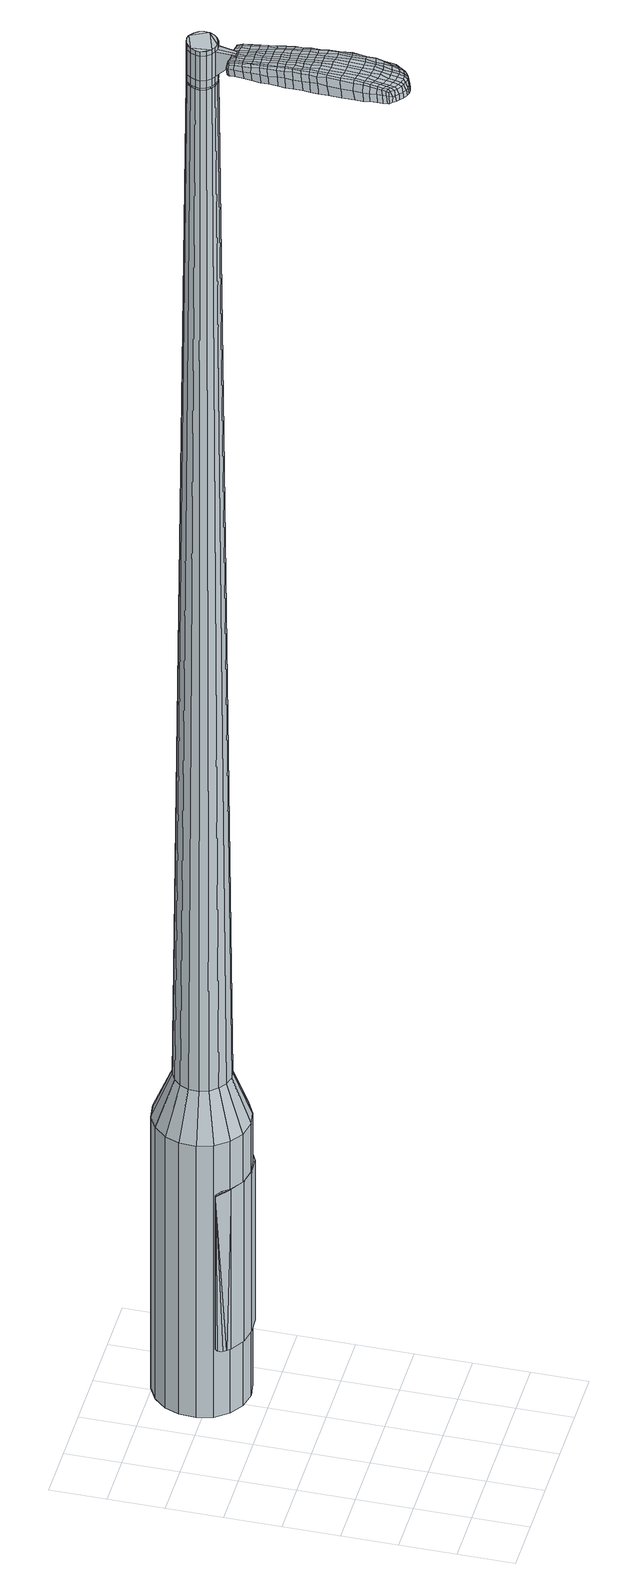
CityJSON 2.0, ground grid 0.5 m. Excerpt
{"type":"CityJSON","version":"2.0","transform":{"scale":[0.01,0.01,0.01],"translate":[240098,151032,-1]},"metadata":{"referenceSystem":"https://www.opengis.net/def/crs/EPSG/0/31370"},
"CityObjects":{
"object1":{"type":"GenericCityObject","attributes":{"cluster":837,"mean_distance_to_centroid":0.258,"new_centroid_x":240099.14,"new_centroid_y":151034.62,"mean_distance_to_camera":11.97,"H1":10.41,"H2":4.88,"Z_final":110.95,"cluster2":-1,"proj_x":240091.79,"proj_y":151034.24,"id_line":92969,"bearing_l":357.05,"distance":7.36,"orientation":"right","G_obj":267.05},"geometry":[{"type":"MultiSurface","lod":"2","boundaries":[[[0,1,2,3]],[[1,4,5,2]],[[4,6,7,5]],[[6,8,9,7]],[[8,10,11,9]],[[10,12,13,11]],[[12,14,15,13]],[[14,16,17,15]],[[16,18,19,17]],[[18,20,21,19]],[[20,22,23,21]],[[22,24,25,23]],[[24,26,27,25]],[[26,28,29,27]],[[28,30,31,29]],[[30,32,33,31]],[[32,34,35,33]],[[34,0,3,35]],[[36,37,38,39]],[[38,40,41,42]],[[41,43,42]],[[42,44,45,46]],[[45,47,46]],[[46,48,49,50]],[[49,51,50]],[[42,46,50,38]],[[50,52,39,38]],[[53,36,39]],[[2,5,7,35]],[[7,9,11,15]],[[11,13,15]],[[15,17,19,23]],[[19,21,23]],[[23,25,27,31]],[[27,29,31]],[[15,23,31,7]],[[31,33,35,7]],[[3,2,35]],[[1,0,54,55]],[[0,34,56,54]],[[34,32,57,56]],[[32,30,58,57]],[[30,28,59,58]],[[28,26,60,59]],[[26,24,61,60]],[[24,22,62,61]],[[22,20,63,62]],[[20,18,64,63]],[[18,16,65,64]],[[16,14,66,65]],[[14,12,67,66]],[[12,10,68,67]],[[10,8,69,68]],[[8,6,70,69]],[[6,4,71,70]],[[4,1,55,71]],[[55,54,72,73]],[[54,56,74,72]],[[56,57,75,74]],[[57,58,76,75]],[[58,59,77,76]],[[59,60,78,77]],[[60,61,79,78]],[[61,62,80,79]],[[62,63,81,80]],[[63,64,82,81]],[[64,65,83,82]],[[65,66,84,83]],[[66,67,85,84]],[[67,68,86,85]],[[68,69,87,86]],[[69,70,88,87]],[[70,71,89,88]],[[71,55,73,89]],[[72,90,91,73]],[[92,93,90,72]],[[75,94,93,92]],[[76,95,94,75]],[[96,97,95,76]],[[78,98,97,96]],[[99,100,98,78]],[[80,101,100,99]],[[102,103,101,80]],[[104,105,103,102]],[[83,106,105,104]],[[84,107,106,83]],[[108,109,107,84]],[[86,110,109,108]],[[111,112,110,86]],[[88,113,112,111]],[[114,115,113,88]],[[73,91,115,114]],[[116,117,118,119]],[[120,116,119,121]],[[122,120,121,123]],[[124,122,123,125]],[[126,124,125,127]],[[128,126,127,129]],[[130,128,129,131]],[[132,130,131,133]],[[134,132,133,135]],[[136,134,135,137]],[[138,136,137,139]],[[140,138,139,141]],[[142,140,141,143]],[[144,142,143,145]],[[146,144,145,147]],[[148,146,147,149]],[[74,92,72]],[[74,75,92]],[[77,96,76]],[[77,78,96]],[[79,99,78]],[[79,80,99]],[[81,102,80]],[[81,82,104,102]],[[82,83,104]],[[85,108,84]],[[85,86,108]],[[87,111,86]],[[87,88,111]],[[89,114,88]],[[89,73,114]],[[150,115,91]],[[150,113,115]],[[151,112,113]],[[151,110,112]],[[152,109,110]],[[152,107,109]],[[153,105,106]],[[153,154,103,105]],[[154,101,103]],[[155,100,101]],[[155,98,100]],[[156,97,98]],[[156,95,97]],[[157,93,94]],[[157,90,93]],[[39,52,148,158]],[[91,90,159,149]],[[53,39,158,117]],[[90,157,118,159]],[[36,53,117,116]],[[157,94,119,118]],[[37,36,116,120]],[[94,95,121,119]],[[38,37,120,122]],[[95,156,123,121]],[[40,38,122,124]],[[156,98,125,123]],[[41,40,124,126]],[[98,155,127,125]],[[43,41,126,128]],[[155,101,129,127]],[[42,43,128,130]],[[101,154,131,129]],[[44,42,130,132]],[[154,153,133,131]],[[45,44,132,134]],[[153,106,135,133]],[[47,45,134,136]],[[106,107,137,135]],[[46,47,136,138]],[[107,152,139,137]],[[48,46,138,140]],[[152,110,141,139]],[[49,48,140,142]],[[110,151,143,141]],[[51,49,142,144]],[[151,113,145,143]],[[50,51,144,146]],[[113,150,147,145]],[[52,50,146,148]],[[150,91,149,147]],[[148,149,160,161]],[[149,159,162,160]],[[159,118,163,162]],[[118,117,164,163]],[[117,158,165,164]],[[158,148,161,165]],[[166,167,168,169]],[[170,166,169,171]],[[166,170,172,173]],[[167,166,173,174]],[[175,176,177,178]],[[179,175,178,180]],[[175,179,181,182]],[[176,175,182,183]],[[184,185,186,187]],[[188,184,187,189]],[[184,188,190,191]],[[185,184,191,192]],[[193,194,195,196]],[[197,193,196,198]],[[193,197,199,200]],[[194,193,200,201]],[[202,203,204,205]],[[206,202,205,207]],[[202,206,208,209]],[[203,202,209,210]],[[211,212,213,214]],[[215,211,214,216]],[[211,215,217,218]],[[212,211,218,219]],[[220,221,222,223]],[[212,220,223,213]],[[220,212,219,224]],[[221,220,224,225]],[[226,227,228,229]],[[221,226,229,222]],[[226,221,225,230]],[[227,226,230,231]],[[232,170,171,233]],[[227,232,233,228]],[[232,227,231,234]],[[170,232,234,172]],[[235,236,237,238]],[[239,235,238,240]],[[235,239,241,242]],[[236,235,242,243]],[[244,245,246,247]],[[236,244,247,237]],[[244,236,243,248]],[[245,244,248,249]],[[250,251,252,253]],[[245,250,253,246]],[[250,245,249,254]],[[251,250,254,255]],[[256,257,258,259]],[[251,256,259,252]],[[256,251,255,260]],[[257,256,260,261]],[[262,167,174,263]],[[257,262,263,258]],[[262,257,261,264]],[[167,262,264,168]],[[265,266,267,268]],[[269,265,268,270]],[[265,269,271,272]],[[266,265,272,273]],[[274,275,276,277]],[[266,274,277,267]],[[274,266,273,278]],[[275,274,278,279]],[[280,281,282,283]],[[275,280,283,276]],[[280,275,279,284]],[[281,280,284,285]],[[286,179,180,287]],[[281,286,287,282]],[[286,281,285,288]],[[179,286,288,181]],[[289,290,291,292]],[[293,289,292,294]],[[289,293,295,296]],[[290,289,296,297]],[[298,299,300,301]],[[290,298,301,291]],[[298,290,297,302]],[[299,298,302,303]],[[304,305,306,307]],[[299,304,307,300]],[[304,299,303,308]],[[305,304,308,309]],[[310,311,312,313]],[[305,310,313,306]],[[310,305,309,314]],[[311,310,314,315]],[[316,176,183,317]],[[311,316,317,312]],[[316,311,315,318]],[[176,316,318,177]],[[319,205,204,320]],[[321,319,320,322]],[[319,321,323,324]],[[205,319,324,207]],[[325,321,322,326]],[[327,325,326,328]],[[325,327,329,330]],[[321,325,330,323]],[[331,327,328,332]],[[333,331,332,334]],[[331,333,335,336]],[[327,331,336,329]],[[337,333,334,338]],[[339,337,338,340]],[[337,339,341,342]],[[333,337,342,335]],[[343,339,340,344]],[[194,343,344,195]],[[343,194,201,345]],[[339,343,345,341]],[[346,347,192,191]],[[348,346,191,190]],[[346,348,349,350]],[[347,346,350,351]],[[352,353,351,350]],[[354,352,350,349]],[[352,354,355,356]],[[353,352,356,357]],[[358,359,357,356]],[[360,358,356,355]],[[358,360,361,362]],[[359,358,362,363]],[[364,365,363,362]],[[366,364,362,361]],[[364,366,199,197]],[[365,364,197,198]],[[367,368,369,370]],[[269,367,370,271]],[[367,269,270,371]],[[368,367,371,372]],[[373,188,189,374]],[[368,373,374,369]],[[373,368,372,375]],[[188,373,375,190]],[[376,377,378,379]],[[215,376,379,217]],[[376,215,216,380]],[[377,376,380,381]],[[382,383,384,385]],[[377,382,385,378]],[[382,377,381,386]],[[383,382,386,387]],[[388,185,192,389]],[[383,388,389,384]],[[388,383,387,390]],[[185,388,390,186]],[[391,392,393,394]],[[173,391,394,174]],[[391,173,172,395]],[[392,391,395,396]],[[397,398,399,400]],[[392,397,400,393]],[[397,392,396,401]],[[398,397,401,402]],[[403,196,195,404]],[[398,403,404,399]],[[403,398,402,405]],[[196,403,405,198]],[[406,407,408,409]],[[178,406,409,180]],[[406,178,177,410]],[[407,406,410,411]],[[412,200,199,413]],[[407,412,413,408]],[[412,407,411,414]],[[200,412,414,201]],[[415,416,417,418]],[[293,415,418,295]],[[415,293,294,419]],[[416,415,419,420]],[[421,206,207,422]],[[416,421,422,417]],[[421,416,420,423]],[[206,421,423,208]],[[424,425,426,427]],[[239,424,427,241]],[[424,239,240,428]],[[425,424,428,429]],[[430,431,432,433]],[[425,430,433,426]],[[430,425,429,434]],[[431,430,434,435]],[[436,203,210,437]],[[431,436,437,432]],[[436,431,435,438]],[[203,436,438,204]],[[439,440,429,428]],[[238,439,428,240]],[[439,238,237,441]],[[440,439,441,442]],[[443,444,435,434]],[[440,443,434,429]],[[443,440,442,445]],[[444,443,445,446]],[[447,320,204,438]],[[444,447,438,435]],[[447,444,446,448]],[[320,447,448,322]],[[449,450,451,452]],[[296,449,452,297]],[[449,296,295,418]],[[450,449,418,417]],[[453,324,323,454]],[[450,453,454,451]],[[453,450,417,422]],[[324,453,422,207]],[[455,456,442,441]],[[247,455,441,237]],[[455,247,246,457]],[[456,455,457,458]],[[459,460,446,445]],[[456,459,445,442]],[[459,456,458,461]],[[460,459,461,462]],[[463,326,322,448]],[[460,463,448,446]],[[463,460,462,464]],[[326,463,464,328]],[[465,466,467,468]],[[302,465,468,303]],[[465,302,297,452]],[[466,465,452,451]],[[469,330,329,470]],[[466,469,470,467]],[[469,466,451,454]],[[330,469,454,323]],[[471,472,458,457]],[[253,471,457,246]],[[471,253,252,473]],[[472,471,473,474]],[[475,476,462,461]],[[472,475,461,458]],[[475,472,474,477]],[[476,475,477,478]],[[479,332,328,464]],[[476,479,464,462]],[[479,476,478,480]],[[332,479,480,334]],[[481,482,483,484]],[[308,481,484,309]],[[481,308,303,468]],[[482,481,468,467]],[[485,336,335,486]],[[482,485,486,483]],[[485,482,467,470]],[[336,485,470,329]],[[487,488,474,473]],[[259,487,473,252]],[[487,259,258,489]],[[488,487,489,490]],[[491,492,478,477]],[[488,491,477,474]],[[491,488,490,493]],[[492,491,493,494]],[[495,338,334,480]],[[492,495,480,478]],[[495,492,494,496]],[[338,495,496,340]],[[497,498,499,500]],[[314,497,500,315]],[[497,314,309,484]],[[498,497,484,483]],[[501,342,341,502]],[[498,501,502,499]],[[501,498,483,486]],[[342,501,486,335]],[[503,504,490,489]],[[263,503,489,258]],[[503,263,174,394]],[[504,503,394,393]],[[505,506,494,493]],[[504,505,493,490]],[[505,504,393,400]],[[506,505,400,399]],[[507,344,340,496]],[[506,507,496,494]],[[507,506,399,404]],[[344,507,404,195]],[[508,509,411,410]],[[318,508,410,177]],[[508,318,315,500]],[[509,508,500,499]],[[510,345,201,414]],[[509,510,414,411]],[[510,509,499,502]],[[345,510,502,341]],[[511,512,372,371]],[[268,511,371,270]],[[511,268,267,513]],[[512,511,513,514]],[[515,348,190,375]],[[512,515,375,372]],[[515,512,514,516]],[[348,515,516,349]],[[517,518,519,520]],[[218,517,520,219]],[[517,218,217,379]],[[518,517,379,378]],[[521,522,523,524]],[[518,521,524,519]],[[521,518,378,385]],[[522,521,385,384]],[[525,347,351,526]],[[522,525,526,523]],[[525,522,384,389]],[[347,525,389,192]],[[527,528,514,513]],[[277,527,513,267]],[[527,277,276,529]],[[528,527,529,530]],[[531,354,349,516]],[[528,531,516,514]],[[531,528,530,532]],[[354,531,532,355]],[[533,534,535,536]],[[224,533,536,225]],[[533,224,219,520]],[[534,533,520,519]],[[537,538,539,540]],[[534,537,540,535]],[[537,534,519,524]],[[538,537,524,523]],[[541,353,357,542]],[[538,541,542,539]],[[541,538,523,526]],[[353,541,526,351]],[[543,544,530,529]],[[283,543,529,276]],[[543,283,282,545]],[[544,543,545,546]],[[547,360,355,532]],[[544,547,532,530]],[[547,544,546,548]],[[360,547,548,361]],[[549,550,551,552]],[[230,549,552,231]],[[549,230,225,536]],[[550,549,536,535]],[[553,554,555,556]],[[550,553,556,551]],[[553,550,535,540]],[[554,553,540,539]],[[557,359,363,558]],[[554,557,558,555]],[[557,554,539,542]],[[359,557,542,357]],[[559,560,546,545]],[[287,559,545,282]],[[559,287,180,409]],[[560,559,409,408]],[[561,366,361,548]],[[560,561,548,546]],[[561,560,408,413]],[[366,561,413,199]],[[562,563,396,395]],[[234,562,395,172]],[[562,234,231,552]],[[563,562,552,551]],[[564,565,402,401]],[[563,564,401,396]],[[564,563,551,556]],[[565,564,556,555]],[[566,365,198,405]],[[565,566,405,402]],[[566,565,555,558]],[[365,566,558,363]],[[567,568,569,570]],[[570,569,571,572]],[[573,571,569,574]],[[574,569,568,575]],[[576,577,578,579]],[[579,578,580,581]],[[582,580,578,583]],[[583,578,577,584]],[[585,586,587,588]],[[588,587,589,590]],[[591,589,587,592]],[[592,587,586,593]],[[594,595,596,597]],[[597,596,598,599]],[[600,598,596,601]],[[601,596,595,602]],[[603,604,605,606]],[[606,605,607,608]],[[609,607,605,610]],[[610,605,604,611]],[[612,613,614,615]],[[615,614,616,617]],[[618,616,614,619]],[[619,614,613,620]],[[621,622,623,624]],[[624,623,613,612]],[[620,613,623,625]],[[625,623,622,626]],[[627,628,629,630]],[[630,629,622,621]],[[626,622,629,631]],[[631,629,628,632]],[[572,571,633,634]],[[634,633,628,627]],[[632,628,633,635]],[[635,633,571,573]],[[636,637,638,639]],[[639,638,640,641]],[[642,640,638,643]],[[643,638,637,644]],[[645,646,647,648]],[[648,647,637,636]],[[644,637,647,649]],[[649,647,646,650]],[[651,652,653,654]],[[654,653,646,645]],[[650,646,653,655]],[[655,653,652,656]],[[657,658,659,660]],[[660,659,652,651]],[[656,652,659,661]],[[661,659,658,662]],[[575,568,663,664]],[[664,663,658,657]],[[662,658,663,665]],[[665,663,568,567]],[[666,667,668,669]],[[669,668,670,671]],[[672,670,668,673]],[[673,668,667,674]],[[675,676,677,678]],[[678,677,667,666]],[[674,667,677,679]],[[679,677,676,680]],[[681,682,683,684]],[[684,683,676,675]],[[680,676,683,685]],[[685,683,682,686]],[[581,580,687,688]],[[688,687,682,681]],[[686,682,687,689]],[[689,687,580,582]],[[690,691,692,693]],[[693,692,694,695]],[[696,694,692,697]],[[697,692,691,698]],[[699,700,701,702]],[[702,701,691,690]],[[698,691,701,703]],[[703,701,700,704]],[[705,706,707,708]],[[708,707,700,699]],[[704,700,707,709]],[[709,707,706,710]],[[711,712,713,714]],[[714,713,706,705]],[[710,706,713,715]],[[715,713,712,716]],[[584,577,717,718]],[[718,717,712,711]],[[716,712,717,719]],[[719,717,577,576]],[[603,606,720,721]],[[721,720,722,723]],[[724,722,720,725]],[[725,720,606,608]],[[723,722,726,727]],[[727,726,728,729]],[[730,728,726,731]],[[731,726,722,724]],[[729,728,732,733]],[[733,732,734,735]],[[736,734,732,737]],[[737,732,728,730]],[[735,734,738,739]],[[739,738,740,741]],[[742,740,738,743]],[[743,738,734,736]],[[741,740,744,745]],[[745,744,595,594]],[[602,595,744,746]],[[746,744,740,742]],[[593,747,748,592]],[[592,748,749,591]],[[750,749,748,751]],[[751,748,747,752]],[[752,753,754,751]],[[751,754,755,750]],[[756,755,754,757]],[[757,754,753,758]],[[758,759,760,757]],[[757,760,761,756]],[[762,761,760,763]],[[763,760,759,764]],[[764,765,766,763]],[[763,766,767,762]],[[600,767,766,598]],[[598,766,765,599]],[[768,769,770,771]],[[771,770,670,672]],[[671,670,770,772]],[[772,770,769,773]],[[590,589,774,775]],[[775,774,769,768]],[[773,769,774,776]],[[776,774,589,591]],[[777,778,779,780]],[[780,779,616,618]],[[617,616,779,781]],[[781,779,778,782]],[[783,784,785,786]],[[786,785,778,777]],[[782,778,785,787]],[[787,785,784,788]],[[593,586,789,790]],[[790,789,784,783]],[[788,784,789,791]],[[791,789,586,585]],[[792,793,794,795]],[[795,794,574,575]],[[573,574,794,796]],[[796,794,793,797]],[[798,799,800,801]],[[801,800,793,792]],[[797,793,800,802]],[[802,800,799,803]],[[594,597,804,805]],[[805,804,799,798]],[[803,799,804,806]],[[806,804,597,599]],[[807,808,809,810]],[[810,809,579,581]],[[576,579,809,811]],[[811,809,808,812]],[[600,601,813,814]],[[814,813,808,807]],[[812,808,813,815]],[[815,813,601,602]],[[816,817,818,819]],[[819,818,694,696]],[[695,694,818,820]],[[820,818,817,821]],[[608,607,822,823]],[[823,822,817,816]],[[821,817,822,824]],[[824,822,607,609]],[[825,826,827,642]],[[827,640,642]],[[641,640,827,828]],[[828,827,826,829]],[[830,831,832,833]],[[833,832,826,825]],[[829,826,832,834]],[[834,832,831,835]],[[611,604,836,837]],[[837,836,831,830]],[[835,831,836,838]],[[838,836,604,603]],[[829,839,840,828]],[[828,840,639,641]],[[636,639,840,841]],[[840,839,841]],[[835,842,843,834]],[[834,843,839,829]],[[841,839,843,844]],[[844,843,842,845]],[[603,721,846,838]],[[838,846,842,835]],[[845,842,846,847]],[[847,846,721,723]],[[848,849,850,851]],[[851,850,697,698]],[[696,697,850,819]],[[819,850,849,816]],[[724,725,852,853]],[[853,852,849,848]],[[816,849,852,823]],[[823,852,725,608]],[[854,855,841]],[[841,855,648,636]],[[645,648,855,856]],[[856,855,854,857]],[[845,858,859,844]],[[844,859,854,841]],[[857,854,859,860]],[[860,859,858,861]],[[723,727,862,847]],[[847,862,858,845]],[[861,858,862,863]],[[863,862,727,729]],[[864,865,866,867]],[[867,866,703,704]],[[698,703,866,851]],[[851,866,865,848]],[[730,731,868,869]],[[869,868,865,864]],[[848,865,868,853]],[[853,868,731,724]],[[857,870,871,856]],[[856,871,654,645]],[[651,654,871,872]],[[872,871,870,873]],[[861,874,875,860]],[[860,875,870,857]],[[873,870,875,876]],[[876,875,874,877]],[[729,733,878,863]],[[863,878,874,861]],[[877,874,878,879]],[[879,878,733,735]],[[880,881,882,883]],[[883,882,709,710]],[[704,709,882,867]],[[867,882,881,864]],[[736,737,884,885]],[[885,884,881,880]],[[864,881,884,869]],[[869,884,737,730]],[[873,886,887,872]],[[872,887,660,651]],[[657,660,887,888]],[[888,887,886,889]],[[877,890,891,876]],[[876,891,886,873]],[[889,886,891,892]],[[892,891,890,893]],[[735,739,894,879]],[[879,894,890,877]],[[893,890,894,895]],[[895,894,739,741]],[[896,897,898,899]],[[899,898,715,716]],[[710,715,898,883]],[[883,898,897,880]],[[742,743,900,901]],[[901,900,897,896]],[[880,897,900,885]],[[885,900,743,736]],[[889,902,903,888]],[[888,903,664,657]],[[575,664,903,795]],[[795,903,902,792]],[[893,904,905,892]],[[892,905,902,889]],[[792,902,905,801]],[[801,905,904,798]],[[741,745,906,895]],[[895,906,904,893]],[[798,904,906,805]],[[805,906,745,594]],[[812,907,908,811]],[[811,908,719,576]],[[716,719,908,899]],[[899,908,907,896]],[[602,746,909,815]],[[815,909,907,812]],[[896,907,909,901]],[[901,909,746,742]],[[773,910,911,772]],[[772,911,669,671]],[[666,669,911,912]],[[912,911,910,913]],[[591,749,914,776]],[[776,914,910,773]],[[913,910,914,915]],[[915,914,749,750]],[[916,917,918,919]],[[919,918,619,620]],[[618,619,918,780]],[[780,918,917,777]],[[920,921,922,923]],[[923,922,917,916]],[[777,917,922,786]],[[786,922,921,783]],[[752,747,924,925]],[[925,924,921,920]],[[783,921,924,790]],[[790,924,747,593]],[[913,926,927,912]],[[912,927,678,666]],[[675,678,927,928]],[[928,927,926,929]],[[750,755,930,915]],[[915,930,926,913]],[[929,926,930,931]],[[931,930,755,756]],[[932,933,934,935]],[[935,934,625,626]],[[620,625,934,919]],[[919,934,933,916]],[[936,937,938,939]],[[939,938,933,932]],[[916,933,938,923]],[[923,938,937,920]],[[758,753,940,941]],[[941,940,937,936]],[[920,937,940,925]],[[925,940,753,752]],[[929,942,943,928]],[[928,943,684,675]],[[681,684,943,944]],[[944,943,942,945]],[[756,761,946,931]],[[931,946,942,929]],[[945,942,946,947]],[[947,946,761,762]],[[948,949,950,951]],[[951,950,631,632]],[[626,631,950,935]],[[935,950,949,932]],[[952,953,954,955]],[[955,954,949,948]],[[932,949,954,939]],[[939,954,953,936]],[[764,759,956,957]],[[957,956,953,952]],[[936,953,956,941]],[[941,956,759,758]],[[945,958,959,944]],[[944,959,688,681]],[[581,688,959,810]],[[810,959,958,807]],[[762,767,960,947]],[[947,960,958,945]],[[807,958,960,814]],[[814,960,767,600]],[[797,961,962,796]],[[796,962,635,573]],[[632,635,962,951]],[[951,962,961,948]],[[803,963,964,802]],[[802,964,961,797]],[[948,961,964,955]],[[955,964,963,952]],[[599,765,965,806]],[[806,965,963,803]],[[952,963,965,957]],[[957,965,765,764]],[[567,570,169,168]],[[570,572,171,169]],[[582,583,182,181]],[[583,584,183,182]],[[585,588,187,186]],[[588,590,189,187]],[[609,610,209,208]],[[610,611,210,209]],[[612,615,214,213]],[[615,617,216,214]],[[621,624,223,222]],[[624,612,213,223]],[[627,630,229,228]],[[630,621,222,229]],[[572,634,233,171]],[[634,627,228,233]],[[642,643,242,241]],[[643,644,243,242]],[[644,649,248,243]],[[649,650,249,248]],[[650,655,254,249]],[[655,656,255,254]],[[656,661,260,255]],[[661,662,261,260]],[[662,665,264,261]],[[665,567,168,264]],[[672,673,272,271]],[[673,674,273,272]],[[674,679,278,273]],[[679,680,279,278]],[[680,685,284,279]],[[685,686,285,284]],[[686,689,288,285]],[[689,582,181,288]],[[690,693,292,291]],[[693,695,294,292]],[[699,702,301,300]],[[702,690,291,301]],[[705,708,307,306]],[[708,699,300,307]],[[711,714,313,312]],[[714,705,306,313]],[[584,718,317,183]],[[718,711,312,317]],[[768,771,370,369]],[[771,672,271,370]],[[590,775,374,189]],[[775,768,369,374]],[[617,781,380,216]],[[781,782,381,380]],[[782,787,386,381]],[[787,788,387,386]],[[788,791,390,387]],[[791,585,186,390]],[[695,820,419,294]],[[820,821,420,419]],[[821,824,423,420]],[[824,609,208,423]],[[825,642,427,426]],[[642,241,427]],[[830,833,433,432]],[[833,825,426,433]],[[611,837,437,210]],[[837,830,432,437]],[[966,967,968,969]],[[970,971,969,968]],[[972,973,974,975]],[[976,977,978,979]],[[967,980,981,968]],[[982,970,968,981]],[[983,972,975,984]],[[985,986,977,976]],[[980,987,988,981]],[[988,989,982,981]],[[990,983,984,991]],[[992,986,985,993]],[[987,994,995,988]],[[995,996,989,988]],[[997,990,991,998]],[[999,992,993,1000]],[[1001,1002,1003,1004]],[[1005,1006,1002,1001]],[[1005,1007,1008,1006]],[[1007,1009,1010,1008]],[[1011,1012,1013,1014]],[[1015,1016,1012,1011]],[[1017,1018,1016,1015]],[[1019,1020,1018,1017]],[[1014,1003,1002,1011]],[[1011,1002,1006,1015]],[[1006,1008,1017,1015]],[[1008,1010,1019,1017]],[[975,974,971,970]],[[984,975,970,982]],[[989,991,984,982]],[[996,998,991,989]],[[976,979,973,972]],[[985,976,972,983]],[[993,985,983,990]],[[1000,993,990,997]],[[977,1001,1004,978]],[[986,1005,1001,977]],[[1007,1005,986,992]],[[1009,1007,992,999]],[[1021,1022,1023,1024]],[[1023,1025,1026,1027]],[[1023,1027,1028,1029]],[[1023,1029,1024]],[[1030,1021,1024,1031]],[[1032,1031,1024,1033]],[[1034,1033,1024]],[[1035,1023,1022,1036]],[[1037,1035,1036,1038]],[[1039,1037,1038,1040]],[[1041,1039,1040,1042]],[[1043,1041,1042,1044]],[[1044,1045,1046,1047]],[[1044,1047,1048,1049]],[[1044,1049,1050,1051]],[[1050,1052,1053,1054]],[[1050,1054,1055,1056]],[[1050,1056,1051]],[[1044,1051,1043]],[[1057,1058,1022,1021]],[[1059,1060,1025,1023]],[[1061,1062,1034,1024]],[[1058,1063,1036,1022]],[[1064,1059,1023,1035]],[[1063,1065,1038,1036]],[[1066,1064,1035,1037]],[[1065,1067,1040,1038]],[[1068,1066,1037,1039]],[[1067,1069,1042,1040]],[[1070,1068,1039,1041]],[[1069,1071,1044,1042]],[[1072,1070,1041,1043]],[[1071,1073,1045,1044]],[[1074,1075,1052,1050]],[[1076,1072,1043,1051]],[[1046,1045,1073,1077]],[[1047,1046,1077,1078]],[[1048,1047,1078,1079]],[[1049,1048,1079,1080]],[[1050,1049,1080,1074]],[[1081,1057,1021,1030]],[[1082,1081,1030,1031]],[[1083,1082,1031,1032]],[[1084,1083,1032,1033]],[[1062,1084,1033,1034]],[[1026,1025,1060,1085]],[[1053,1052,1075,1086]],[[1027,1026,1085,1087]],[[1028,1027,1087,1088]],[[1029,1028,1088,1089]],[[1024,1029,1089,1061]],[[1054,1053,1086,1090]],[[1055,1054,1090,1091]],[[1056,1055,1091,1092]],[[1051,1056,1092,1076]]]}]}
},
"vertices":[
[114,218,384],[99,221,384],[99,221,96],[114,218,96],[87,229,384],[87,229,96],[78,241,384],[78,241,96],[74,255,384],[74,255,96],[75,270,384],[75,270,96],[80,283,384],[80,283,96],[90,294,384],[90,294,96],[103,301,384],[103,301,96],[118,303,384],[118,303,96],[132,299,384],[132,299,96],[145,291,384],[145,291,96],[154,280,384],[154,280,96],[158,266,384],[158,266,96],[157,251,384],[157,251,96],[151,237,384],[151,237,96],[141,227,384],[141,227,96],[128,220,384],[128,220,96],[124,250,1524],[127,253,1524],[129,257,1524],[115,247,1524],[129,262,1524],[128,266,1524],[121,273,1524],[125,270,1524],[117,274,1524],[112,273,1524],[105,268,1524],[108,271,1524],[103,263,1524],[102,259,1524],[107,250,1524],[104,254,1524],[111,248,1524],[120,247,1524],[115,235,429],[106,237,429],[123,236,429],[131,240,429],[137,247,429],[140,255,429],[141,263,429],[138,272,429],[133,279,429],[126,284,429],[117,285,429],[108,284,429],[101,280,429],[95,274,429],[91,266,429],[91,257,429],[93,249,429],[99,242,429],[115,247,1483],[111,248,1483],[120,247,1483],[124,250,1483],[127,253,1483],[129,257,1483],[129,262,1483],[128,266,1483],[125,270,1483],[121,273,1483],[117,274,1483],[112,273,1483],[108,271,1483],[105,268,1483],[103,263,1483],[102,259,1483],[104,254,1483],[107,250,1483],[115,247,1485],[111,248,1485],[120,248,1483],[120,248,1485],[124,250,1485],[127,253,1485],[128,257,1483],[128,257,1485],[129,262,1485],[127,266,1483],[127,266,1485],[125,270,1485],[121,272,1483],[121,272,1485],[116,273,1483],[116,273,1485],[112,273,1485],[108,271,1485],[105,267,1483],[105,267,1485],[103,263,1485],[103,259,1483],[103,259,1485],[104,254,1485],[107,251,1483],[107,251,1485],[124,250,1519],[120,247,1519],[120,247,1493],[124,250,1493],[127,253,1519],[127,253,1493],[129,257,1519],[129,257,1493],[129,262,1519],[129,262,1493],[128,266,1519],[128,266,1493],[125,270,1519],[125,270,1493],[121,273,1519],[121,273,1493],[117,274,1519],[117,274,1493],[112,273,1519],[112,273,1493],[108,271,1519],[108,271,1493],[105,268,1519],[105,268,1493],[103,263,1519],[103,263,1493],[102,259,1519],[102,259,1493],[104,254,1519],[104,254,1493],[107,250,1519],[107,250,1493],[111,248,1519],[111,248,1493],[107,250,1485],[102,259,1485],[105,268,1485],[117,274,1485],[121,273,1485],[128,266,1485],[129,257,1485],[120,247,1485],[115,247,1519],[115,247,1493],[111,228,1513],[111,228,1518],[114,228,1513],[117,228,1513],[117,228,1518],[114,228,1518],[91,155,1519],[92,162,1518],[90,161,1509],[89,154,1510],[90,147,1519],[89,145,1510],[92,148,1526],[92,156,1525],[93,163,1525],[129,153,1519],[129,160,1518],[128,161,1525],[128,154,1525],[129,144,1519],[128,145,1526],[131,143,1510],[131,152,1510],[131,159,1509],[108,81,1519],[104,81,1519],[104,80,1513],[108,80,1513],[112,82,1519],[112,81,1513],[112,83,1524],[108,82,1524],[104,83,1524],[112,155,1530],[112,162,1529],[109,162,1529],[108,155,1530],[111,145,1531],[108,146,1531],[115,145,1530],[115,155,1530],[116,162,1529],[116,235,1512],[113,235,1512],[113,234,1517],[116,234,1517],[119,235,1512],[118,234,1517],[119,234,1506],[116,234,1506],[113,235,1506],[89,96,1519],[89,99,1519],[87,98,1512],[88,95,1512],[90,94,1518],[88,93,1512],[90,94,1522],[90,96,1523],[90,100,1524],[89,104,1519],[88,110,1519],[87,109,1512],[87,103,1512],[90,104,1524],[90,110,1525],[88,116,1519],[89,124,1519],[87,122,1511],[87,115,1511],[90,116,1526],[90,124,1526],[89,135,1519],[88,134,1510],[91,136,1526],[99,229,1513],[98,221,1513],[99,222,1518],[100,229,1517],[100,234,1512],[100,233,1516],[99,233,1506],[98,228,1507],[97,220,1507],[97,214,1514],[96,206,1515],[98,207,1520],[98,214,1519],[96,213,1507],[95,205,1507],[95,199,1515],[95,191,1516],[96,192,1522],[97,200,1521],[94,198,1508],[93,190,1508],[94,184,1517],[93,177,1517],[95,178,1524],[95,185,1523],[92,183,1508],[91,176,1509],[92,169,1518],[94,170,1524],[91,168,1509],[125,93,1519],[125,97,1519],[124,97,1524],[124,94,1523],[124,91,1518],[123,92,1522],[125,90,1512],[126,92,1512],[127,96,1512],[126,101,1519],[127,107,1519],[126,108,1525],[125,102,1524],[127,100,1512],[128,106,1512],[128,113,1519],[128,121,1519],[127,122,1526],[126,114,1526],[129,112,1511],[129,120,1511],[129,133,1519],[127,134,1526],[130,131,1510],[129,227,1513],[129,219,1513],[130,218,1507],[130,226,1507],[129,233,1512],[130,232,1506],[128,232,1516],[128,228,1517],[128,220,1518],[129,212,1514],[129,204,1515],[131,203,1507],[130,211,1507],[128,213,1519],[128,205,1520],[129,197,1515],[129,189,1516],[131,188,1508],[131,196,1508],[128,198,1521],[128,190,1522],[129,182,1517],[129,175,1517],[131,173,1509],[131,181,1508],[128,183,1523],[128,176,1524],[129,167,1518],[131,166,1509],[128,168,1524],[115,229,1519],[113,229,1519],[115,221,1520],[112,221,1520],[118,221,1520],[118,229,1519],[115,214,1522],[112,214,1522],[114,206,1523],[111,207,1523],[117,206,1523],[118,214,1521],[114,199,1524],[111,199,1524],[114,192,1525],[111,192,1525],[117,191,1525],[117,199,1524],[113,184,1526],[110,184,1526],[113,177,1527],[110,177,1527],[116,177,1527],[116,184,1526],[112,169,1528],[109,170,1528],[116,169,1528],[108,85,1527],[105,85,1527],[112,86,1526],[113,90,1527],[109,90,1528],[105,90,1528],[109,96,1529],[105,96,1529],[113,97,1528],[113,104,1530],[109,103,1530],[106,104,1530],[110,111,1531],[106,111,1531],[114,111,1530],[114,120,1531],[110,120,1531],[106,120,1531],[111,133,1531],[107,133,1531],[115,133,1531],[123,89,1518],[121,87,1519],[122,86,1513],[124,88,1513],[122,90,1523],[120,88,1523],[117,84,1519],[117,83,1513],[116,85,1524],[91,91,1518],[92,89,1518],[93,90,1523],[91,93,1523],[89,91,1513],[91,88,1513],[94,86,1519],[97,84,1519],[98,85,1524],[95,88,1523],[94,86,1513],[97,83,1513],[101,82,1519],[101,84,1524],[101,81,1513],[94,156,1528],[96,156,1528],[97,163,1528],[95,163,1527],[93,148,1528],[95,147,1529],[99,156,1529],[102,155,1530],[102,163,1529],[99,163,1528],[98,147,1529],[101,146,1530],[105,155,1530],[106,162,1529],[104,146,1531],[126,154,1528],[124,154,1529],[124,146,1529],[126,146,1528],[126,162,1527],[124,162,1528],[120,154,1529],[120,145,1530],[120,162,1528],[128,235,1512],[126,235,1512],[125,233,1517],[127,233,1517],[129,234,1506],[126,234,1506],[122,235,1512],[122,234,1517],[123,234,1506],[101,236,1512],[103,236,1512],[102,235,1506],[100,235,1506],[102,235,1517],[103,235,1517],[105,236,1512],[108,236,1512],[107,235,1506],[104,235,1506],[105,235,1517],[108,234,1517],[110,236,1512],[110,235,1506],[110,234,1517],[101,229,1519],[103,229,1519],[100,222,1520],[102,222,1520],[105,229,1519],[108,229,1519],[104,222,1520],[107,222,1520],[110,229,1519],[110,222,1520],[127,228,1519],[125,228,1519],[125,221,1520],[127,220,1520],[122,228,1519],[121,221,1520],[100,215,1521],[101,214,1521],[99,207,1522],[101,207,1522],[104,214,1521],[107,214,1521],[103,207,1522],[106,207,1523],[109,214,1522],[109,207,1523],[127,213,1521],[125,213,1521],[125,206,1522],[127,206,1522],[121,213,1521],[121,206,1522],[98,200,1523],[100,200,1523],[98,192,1524],[99,192,1524],[103,200,1523],[105,199,1524],[102,192,1525],[105,192,1525],[108,199,1524],[108,192,1525],[127,198,1523],[124,198,1523],[124,191,1524],[127,191,1524],[121,198,1524],[121,191,1525],[97,185,1525],[99,185,1525],[96,178,1526],[98,178,1526],[101,185,1526],[104,185,1526],[101,177,1527],[104,177,1527],[107,184,1526],[107,177,1527],[127,183,1525],[124,183,1525],[124,176,1526],[126,176,1526],[121,184,1526],[120,176,1527],[95,171,1527],[97,170,1527],[100,170,1527],[103,170,1528],[106,170,1528],[126,169,1527],[124,169,1527],[120,169,1528],[122,93,1525],[120,91,1525],[123,96,1526],[121,94,1526],[117,88,1526],[117,92,1527],[91,95,1525],[93,93,1525],[93,97,1526],[91,99,1525],[95,90,1525],[98,88,1526],[98,92,1527],[95,94,1526],[101,86,1526],[101,91,1527],[124,101,1526],[121,100,1527],[124,107,1527],[122,106,1528],[118,98,1528],[118,105,1529],[91,104,1526],[93,102,1527],[93,108,1528],[91,110,1527],[95,100,1527],[98,98,1528],[98,105,1529],[95,107,1528],[101,97,1528],[102,104,1530],[125,114,1528],[123,113,1529],[125,122,1528],[123,121,1529],[118,112,1529],[119,121,1530],[91,116,1528],[93,115,1528],[93,123,1529],[92,124,1528],[96,114,1529],[99,112,1530],[99,121,1530],[96,122,1530],[102,112,1530],[103,121,1531],[126,134,1529],[123,133,1529],[119,133,1530],[92,136,1528],[94,135,1529],[97,134,1530],[100,134,1530],[104,133,1531],[92,161,1509],[93,162,1518],[93,155,1518],[91,154,1509],[92,147,1519],[91,145,1510],[94,147,1525],[94,156,1525],[95,163,1525],[126,161,1525],[127,160,1518],[127,153,1518],[126,154,1525],[127,144,1519],[126,145,1525],[129,143,1510],[129,152,1509],[129,159,1509],[105,82,1513],[105,83,1519],[108,83,1519],[108,82,1513],[111,84,1519],[112,83,1513],[111,85,1524],[108,84,1524],[105,85,1524],[109,162,1528],[112,162,1528],[112,154,1529],[109,154,1529],[111,145,1529],[108,145,1529],[115,145,1529],[115,154,1529],[115,161,1528],[113,232,1516],[113,233,1512],[116,233,1512],[115,232,1516],[119,233,1512],[118,232,1516],[119,232,1506],[116,232,1506],[113,232,1506],[89,99,1512],[91,100,1519],[91,96,1518],[90,96,1512],[91,94,1518],[90,94,1512],[92,95,1522],[92,97,1523],[92,100,1523],[89,109,1512],[90,110,1519],[91,104,1519],[89,103,1512],[92,105,1524],[92,110,1525],[89,122,1511],[91,123,1519],[90,116,1519],[89,115,1511],[92,116,1525],[92,124,1526],[91,135,1519],[90,134,1510],[93,136,1526],[101,221,1518],[100,221,1513],[101,228,1513],[102,229,1517],[102,233,1512],[102,232,1515],[101,233,1506],[100,227,1506],[99,220,1507],[100,207,1520],[98,206,1514],[99,213,1514],[100,214,1519],[98,212,1507],[97,205,1507],[98,192,1522],[97,191,1516],[97,198,1515],[99,199,1521],[96,197,1508],[95,190,1508],[96,177,1523],[95,176,1517],[96,184,1516],[97,185,1522],[94,183,1508],[93,175,1508],[94,169,1517],[96,170,1524],[93,168,1509],[122,98,1523],[123,97,1519],[123,94,1518],[122,94,1523],[122,92,1518],[122,93,1522],[124,91,1512],[124,93,1512],[125,96,1512],[124,108,1525],[125,107,1519],[124,102,1519],[123,102,1524],[125,101,1512],[126,106,1512],[125,122,1526],[126,121,1519],[126,113,1519],[124,114,1525],[127,112,1511],[127,120,1511],[127,133,1519],[125,134,1526],[128,131,1510],[128,218,1507],[127,219,1513],[127,227,1513],[128,226,1506],[127,232,1512],[128,231,1506],[126,231,1515],[126,227,1517],[126,220,1518],[129,203,1507],[127,204,1514],[127,212,1514],[128,211,1507],[126,213,1519],[126,205,1520],[129,188,1508],[127,189,1516],[127,197,1515],[129,196,1508],[126,198,1521],[126,190,1522],[129,173,1508],[127,175,1517],[127,182,1516],[129,181,1508],[126,183,1522],[126,176,1523],[127,167,1517],[129,166,1509],[126,168,1524],[115,228,1518],[113,228,1518],[115,221,1519],[112,221,1519],[118,220,1519],[118,228,1518],[115,213,1520],[112,213,1520],[114,206,1521],[111,206,1521],[117,206,1521],[117,213,1520],[114,198,1523],[111,198,1523],[113,191,1524],[111,191,1524],[117,191,1524],[117,198,1523],[113,184,1525],[110,184,1525],[113,176,1526],[110,176,1526],[116,176,1526],[116,183,1525],[112,169,1527],[109,169,1527],[116,169,1527],[105,87,1526],[108,87,1526],[112,87,1525],[112,91,1526],[108,91,1526],[105,91,1526],[105,97,1528],[109,97,1528],[112,97,1527],[113,104,1528],[109,104,1529],[106,104,1529],[106,111,1530],[110,111,1530],[113,111,1529],[114,120,1530],[110,120,1530],[107,120,1530],[107,133,1530],[111,133,1530],[114,133,1530],[120,88,1513],[120,89,1518],[121,90,1518],[123,90,1512],[121,92,1523],[119,90,1523],[116,86,1519],[116,85,1513],[116,87,1523],[94,92,1523],[94,91,1518],[92,93,1518],[93,94,1523],[91,92,1512],[93,90,1512],[99,87,1523],[98,86,1519],[96,88,1519],[96,89,1523],[95,87,1513],[98,85,1513],[101,84,1519],[102,85,1524],[101,83,1513],[97,163,1527],[97,156,1527],[95,156,1527],[96,163,1526],[95,147,1527],[96,147,1528],[103,162,1528],[102,155,1528],[99,155,1528],[100,162,1527],[99,147,1528],[102,146,1529],[105,155,1529],[106,162,1528],[105,146,1529],[123,145,1528],[123,154,1527],[125,154,1527],[125,146,1527],[125,161,1526],[124,161,1527],[119,154,1528],[119,145,1528],[120,161,1527],[125,232,1516],[126,232,1512],[127,233,1512],[126,232,1516],[127,232,1506],[126,232,1506],[122,233,1512],[122,232,1516],[123,232,1506],[102,233,1506],[103,234,1512],[102,234,1512],[102,233,1516],[103,233,1516],[107,233,1506],[108,233,1512],[105,234,1512],[104,233,1506],[105,233,1516],[108,233,1516],[110,233,1512],[110,232,1506],[110,232,1516],[103,228,1518],[102,229,1518],[102,221,1519],[108,228,1518],[105,228,1518],[105,221,1519],[107,221,1519],[110,228,1518],[110,221,1519],[125,220,1519],[125,227,1518],[126,227,1518],[126,220,1519],[122,227,1518],[121,220,1519],[102,214,1520],[101,214,1520],[100,207,1521],[101,206,1521],[107,214,1520],[104,214,1520],[103,206,1521],[106,206,1521],[109,213,1520],[109,206,1521],[124,205,1521],[124,213,1520],[126,213,1520],[125,205,1521],[121,213,1520],[121,205,1521],[100,199,1522],[99,199,1522],[99,192,1523],[100,192,1523],[106,199,1522],[103,199,1522],[102,192,1523],[105,191,1524],[108,199,1523],[108,191,1524],[124,190,1523],[124,198,1522],[125,198,1522],[125,190,1523],[121,198,1522],[120,191,1523],[99,184,1524],[98,185,1524],[97,177,1525],[98,177,1525],[104,184,1525],[102,184,1524],[101,177,1525],[104,177,1526],[107,184,1525],[107,177,1526],[124,176,1525],[124,183,1524],[125,183,1524],[125,176,1525],[120,183,1524],[120,176,1525],[98,170,1526],[97,170,1526],[103,169,1527],[100,170,1526],[106,169,1527],[124,168,1526],[125,168,1526],[120,169,1526],[119,92,1524],[121,94,1524],[121,97,1525],[120,95,1525],[116,89,1525],[116,93,1525],[94,97,1525],[94,94,1524],[93,96,1524],[93,99,1525],[99,93,1526],[99,89,1525],[96,91,1524],[96,95,1525],[102,88,1525],[102,92,1526],[121,101,1526],[122,102,1526],[123,108,1526],[121,107,1527],[117,99,1526],[117,105,1527],[94,109,1527],[94,103,1526],[93,104,1526],[93,110,1526],[99,106,1528],[99,99,1527],[96,101,1526],[96,107,1527],[102,98,1527],[102,105,1528],[122,113,1527],[123,114,1527],[124,122,1527],[122,121,1528],[118,112,1528],[118,121,1529],[94,123,1528],[94,115,1527],[93,116,1527],[93,124,1527],[100,121,1529],[99,113,1529],[96,114,1528],[97,122,1528],[103,112,1529],[103,121,1530],[123,133,1528],[124,134,1528],[119,133,1529],[95,135,1528],[94,136,1528],[101,134,1529],[98,134,1529],[104,133,1530],[101,233,1508],[107,233,1508],[105,200,1509],[97,201,1509],[103,179,1510],[94,179,1510],[100,139,1512],[91,140,1512],[92,158,1511],[101,157,1511],[99,121,1513],[99,108,1514],[90,108,1514],[90,122,1513],[114,232,1508],[112,200,1509],[111,178,1510],[109,139,1512],[110,157,1511],[108,121,1513],[108,107,1514],[121,232,1508],[120,199,1509],[120,178,1510],[119,138,1512],[119,156,1511],[116,107,1514],[118,120,1513],[128,232,1508],[128,199,1509],[128,177,1510],[128,138,1512],[129,156,1511],[125,106,1514],[127,120,1513],[99,94,1514],[100,90,1514],[93,90,1514],[90,95,1514],[107,94,1514],[107,89,1514],[115,93,1514],[114,89,1514],[124,93,1514],[121,88,1514],[102,85,1515],[105,81,1515],[104,81,1515],[98,85,1515],[106,84,1515],[106,81,1515],[111,84,1515],[107,81,1515],[115,84,1515],[108,81,1515],[154,240,334],[152,236,334],[152,236,165],[158,249,171],[154,240,165],[155,243,165],[156,245,166],[157,247,167],[158,248,169],[155,243,334],[156,245,333],[157,247,332],[158,248,331],[158,249,328],[142,225,165],[142,225,334],[128,218,165],[128,218,334],[113,217,165],[113,217,334],[99,220,165],[99,220,334],[86,228,165],[86,228,334],[83,231,334],[81,234,334],[79,236,333],[78,238,332],[77,239,331],[77,239,328],[83,231,165],[77,239,171],[77,239,169],[78,238,167],[79,236,166],[81,234,165],[151,241,334],[149,237,334],[149,237,165],[151,241,165],[155,250,171],[155,250,328],[140,227,334],[140,227,165],[127,221,334],[127,221,165],[114,220,334],[114,220,165],[100,223,334],[100,223,165],[88,230,334],[88,230,165],[86,233,334],[79,241,328],[79,241,171],[86,233,165],[83,236,334],[82,238,333],[80,240,332],[80,241,331],[152,244,334],[154,247,333],[154,248,332],[155,250,331],[152,244,165],[80,241,169],[154,247,166],[154,248,167],[155,250,169],[80,240,167],[82,238,166],[83,236,165]
]}
